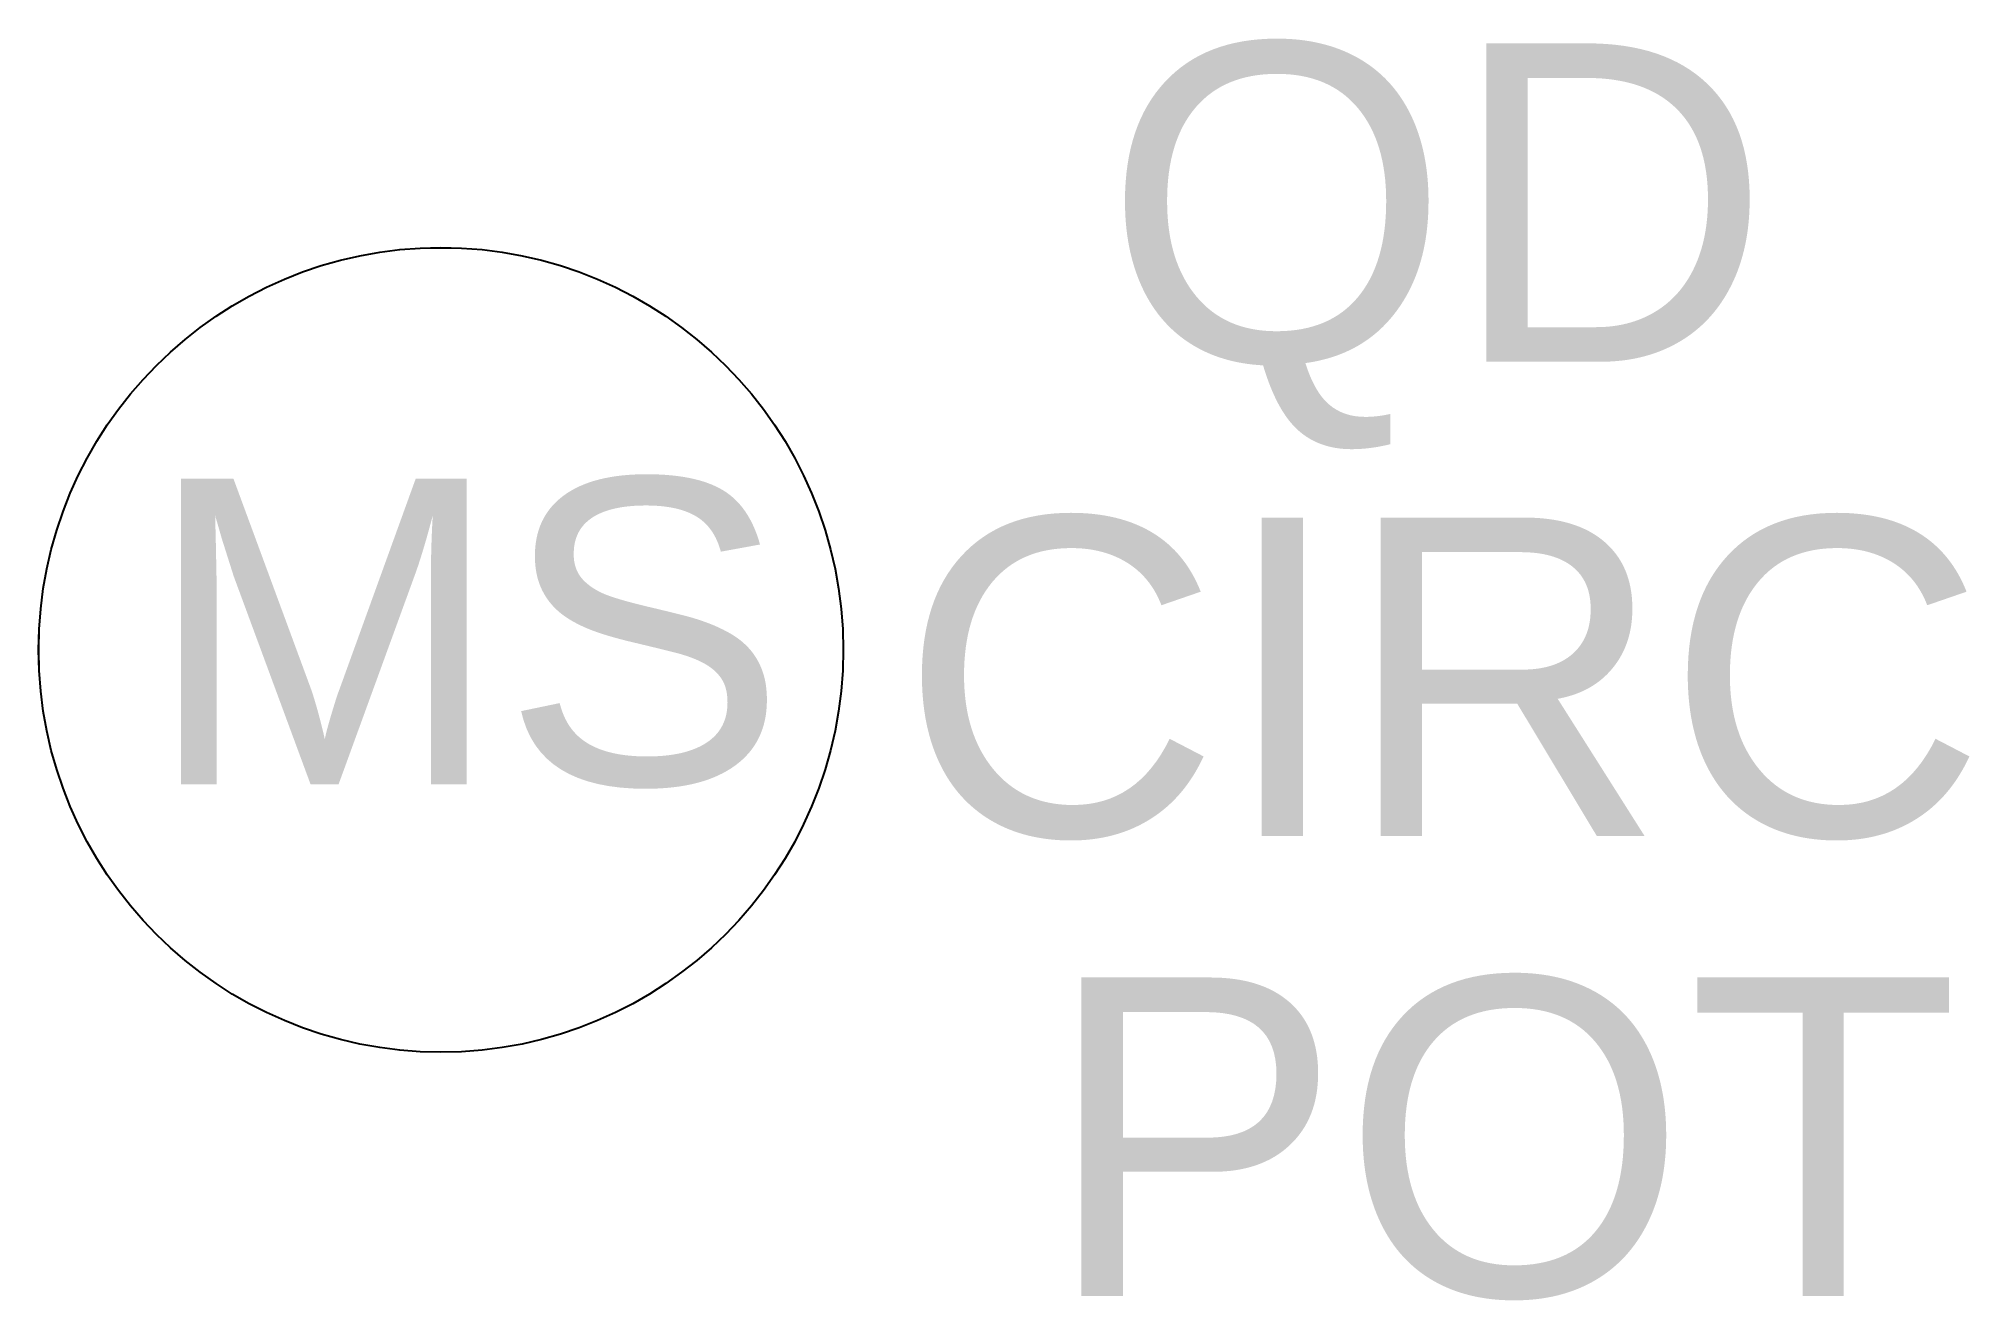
# Model space of a CAD drawing. Header units: millimetres. Extents: x 240.517 to 241.427, y 165.422 to 166.016.
import ezdxf

# ---------------------------------------------------------------- set-up
doc = ezdxf.new("R2010")
doc.units = ezdxf.units.MM
doc.header["$LTSCALE"] = 0.05
doc.layers.add('021', color=1, linetype='Continuous')
doc.layers.add('07', color=7, linetype='Continuous')
doc.styles.get("Standard").update_dxf_attribs({"font": 'ARIAL.TTF'})

msp = doc.modelspace()

# ---------------------------------------------------------------- texts
at = {"layer": '021', "flags": 1}
for tag, p, s in [('QD', (241.01913, 165.86374), '1'), ('CIRC', (240.92274, 165.64033), '1'), ('POT', (240.99136, 165.42366), '1500')]:
    msp.add_attdef(tag, p, s, height=0.15, dxfattribs=at)

# ---------------------------------------------------------------- wipeouts: each hides what was drawn before it
msp.add_wipeout([(240.58545, 165.87365), (240.59277, 165.87944), (240.6016, 165.88571), (240.60988, 165.89092), (240.61984, 165.89645), (240.63366, 165.90289), (240.65013, 165.90889), (240.66915, 165.91378), (240.6909, 165.91688), (240.7134, 165.91743), (240.73338, 165.91567), (240.7525, 165.91195), (240.77128, 165.90623), (240.78998, 165.8983), (240.80872, 165.88779), (240.82255, 165.87808), (240.83192, 165.87035), (240.84081, 165.86202), (240.84854, 165.85381), (240.85661, 165.84408), (240.86079, 165.83848), (240.87007, 165.82424), (240.88335, 165.7969), (240.88898, 165.78024), (240.89232, 165.76672), (240.89509, 165.74955), (240.89622, 165.73409), (240.89569, 165.71251), (240.89496, 165.70536), (240.894, 165.69843), (240.89226, 165.68897), (240.89061, 165.68181), (240.88858, 165.67437), (240.88644, 165.6676), (240.88415, 165.66115), (240.88099, 165.6533), (240.87828, 165.64727), (240.8748, 165.64027), (240.8705, 165.63247), (240.8668, 165.6264), (240.86338, 165.6212), (240.85893, 165.61494), (240.85449, 165.6092), (240.85132, 165.60536), (240.8472, 165.60067), (240.84236, 165.59552), (240.83714, 165.59038), (240.83078, 165.58462), (240.8254, 165.58014), (240.81872, 165.57502), (240.81336, 165.57124), (240.80876, 165.56821), (240.80309, 165.56472), (240.79751, 165.56156), (240.79216, 165.55875), (240.78712, 165.5563), (240.78141, 165.55374), (240.77483, 165.55107), (240.76823, 165.54867), (240.76178, 165.54659), (240.75392, 165.54438), (240.74793, 165.54295), (240.74075, 165.5415), (240.73326, 165.54029), (240.72768, 165.53958), (240.72093, 165.53895), (240.71417, 165.53857), (240.7084, 165.53843), (240.70202, 165.53848), (240.69576, 165.53874), (240.68884, 165.53927), (240.68099, 165.54018), (240.67294, 165.54147), (240.66475, 165.54314), (240.65552, 165.54548), (240.64694, 165.54811), (240.63801, 165.55133), (240.62971, 165.55479), (240.62178, 165.55854), (240.61637, 165.56136), (240.6108, 165.56451), (240.60592, 165.56747), (240.59698, 165.57345), (240.59098, 165.57789), (240.58475, 165.58291), (240.58062, 165.58649), (240.57499, 165.59171), (240.57091, 165.59578), (240.56697, 165.59996), (240.55994, 165.60808), (240.55505, 165.61433), (240.55173, 165.61889), (240.54163, 165.63489), (240.53666, 165.64433), (240.53056, 165.65807), (240.52597, 165.67099), (240.52121, 165.68917), (240.51833, 165.70732), (240.51725, 165.7234), (240.5179, 165.74424), (240.5208, 165.76478), (240.52613, 165.7855), (240.53237, 165.80231), (240.54217, 165.82203), (240.55394, 165.84014), (240.56633, 165.85531), (240.57875, 165.8678)])

# ---------------------------------------------------------------- next in the draw order: linework, layer by layer
msp.add_circle((240.70676, 165.72799), 0.18956)

# ---------------------------------------------------------------- next in the draw order: texts
at = {"layer": '07', "color": 250}
msp.add_text('MS', height=0.144, dxfattribs=at).set_placement((240.56786, 165.6646))

doc.saveas('drawing.dxf')
